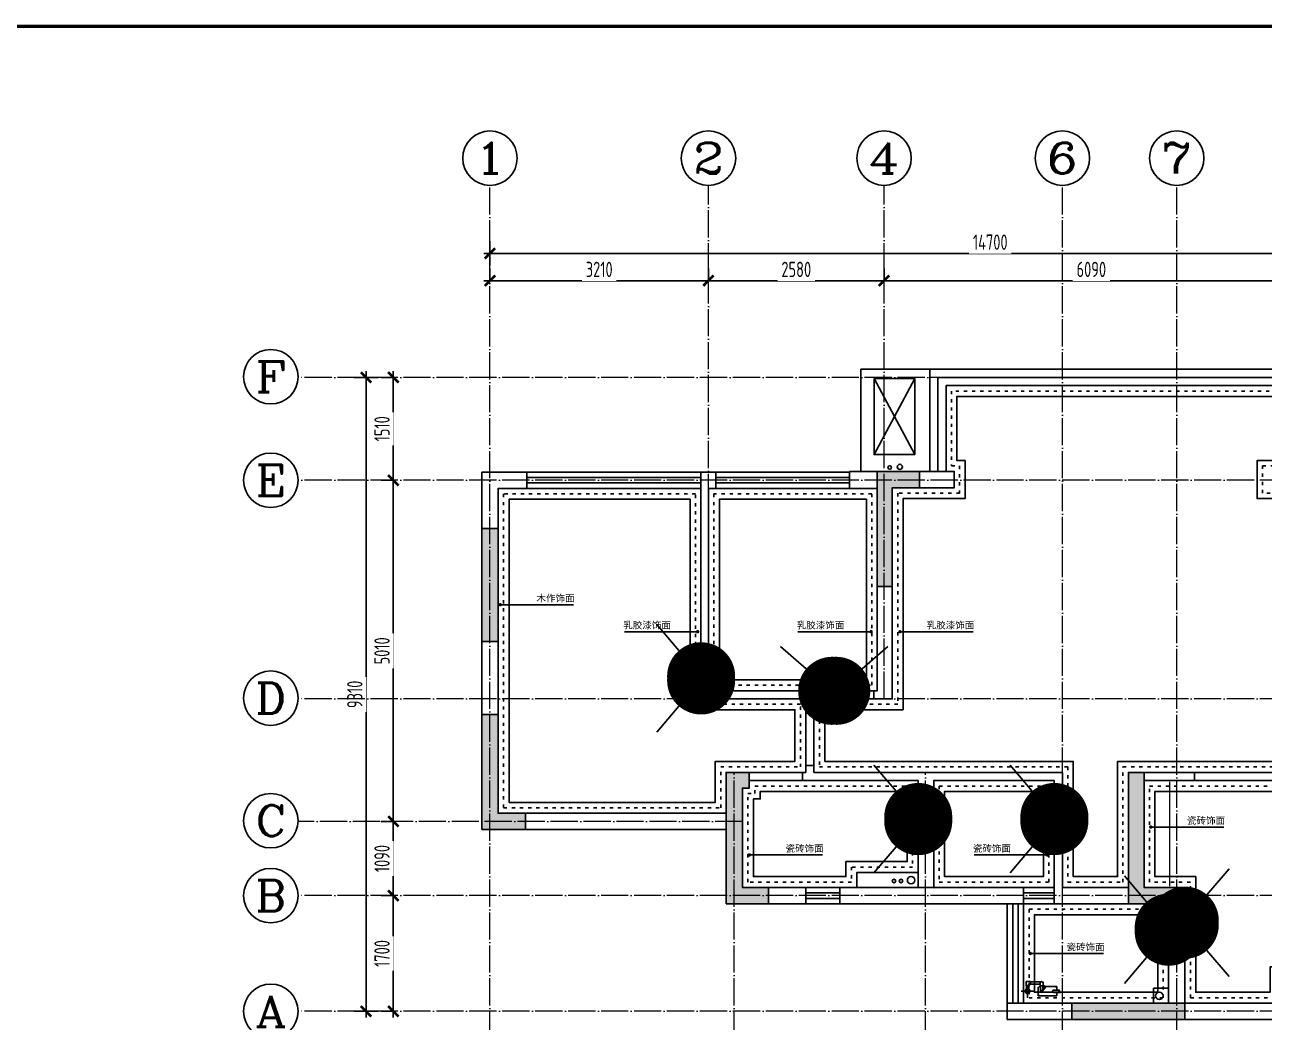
# Model space of a CAD drawing. Header units: inches. Extents: x 600 to 250244, y -404780 to 1000.
# Drawn here: x 187437 to 205646, y -284927 to -270280 of the extents above; entities that cross this region are included whole.
import ezdxf
from ezdxf.enums import TextEntityAlignment as Align

# ---------------------------------------------------------------- set-up
doc = ezdxf.new("R2010")
doc.units = ezdxf.units.IN
doc.header["$MEASUREMENT"] = 0
doc.linetypes.add('ACAD_ISO03W100', pattern=[30, 12, -18])
doc.linetypes.add('DOTE', pattern=[2.42, 2, -0.2, 0.02, -0.2])
for name, color, linetype in [('15开关布置图-YJ', 2, 'Continuous'), ('AXIS', 1, 'Continuous'), ('AXIS_TEXT', 7, 'Continuous'), ('A图框', 7, 'Continuous'), ('D-ARCHI', 250, 'Continuous'), ('EVH 立面填充', 8, 'Continuous'), ('IBS-003-建筑窗框', 3, 'Continuous'), ('IBS-182-原建筑非承重墙', 150, 'Continuous'), ('IBS-200-原建筑承重墙柱', 200, 'Continuous'), ('IBS-63-原建筑窗', 63, 'Continuous'), ('IDS-030-造型完成面(看线)', 30, 'Continuous'), ('IDS-32-完成墙面', 32, 'Continuous'), ('IRC-30-天花轮廓线', 30, 'Continuous'), ('外标注', 50, 'Continuous'), ('材质文字标注', 50, 'Continuous')]:
    doc.layers.add(name, color=color, linetype=linetype)
doc.layers.add('门', color=65, linetype='Continuous', lineweight=13)
doc.styles.add('_TCH_AXIS', font='COMPLEX', dxfattribs={"bigfont": 'GBCBIG'})
doc.styles.add('COMPLEX', font='COMPLEX')
doc.styles.add('HBA-DIMT', font='ARCHS.SHX', dxfattribs={"width": 0.8})
doc.styles.add('MtXpl_Arial_Unicode_', font='ARIALUNI.ttf')
doc.dimstyles.new('HBA_40', dxfattribs={"dimscale": 50, "dimtxt": 2.5, "dimasz": 0.1, "dimexe": 2, "dimexo": 2.5, "dimgap": 0.6, "dimtad": 1, "dimdec": 0, "dimrnd": 5, "dimzin": 0, "dimtxsty": 'HBA-DIMT', "dimblk": 'HBA_DIMENSION_TICK', "dimblk1": 'HBA_DIMENSION_TICK', "dimblk2": 'HBA_DIMENSION_TICK', "dimcen": 0.125, "dimclrd": 44, "dimclre": 44, "dimclrt": 2, "dimadec": 0, "dimazin": 0, "dimtfac": 1, "dimtdec": 0, "dimtix": 1, "dimtmove": 1, "dimatfit": 3, "dimldrblk": 'HBA_Leader_Dot', "dimfxl": 0, "dimtvp": 1, "dimtfill": 1, "dimtolj": 1, "dimtzin": 0, "dimarcsym": 0})

# ---------------------------------------------------------------- blocks, each defined once
blk = doc.blocks.new('11')
at = {"layer": 'IBS-182-原建筑非承重墙'}
for p, q in [((140841, -1081), (140567, -1080)), ((140567, -1080), (140567, -1131)), ((140576, -1080), (140567, -1080)), ((140567, -1080), (140567, -1131)), ((140820, -1081), (140588, -1080)), ((140820, -1081), (140588, -1080)), ((140841, -1081), (140820, -1081)), ((140840, -1209), (140841, -1081)), ((140840, -1101), (140841, -1081)), ((140997, -1245), (140997, -1054)), ((140567, -1131), (140516, -1131)), ((140535, -1131), (140528, -1131)), ((140528, -1166), (140567, -1166)), ((140528, -1166), (140567, -1166)), ((140567, -1131), (140535, -1131)), ((140567, -1131), (140535, -1131)), ((140567, -1166), (140535, -1166)), ((140567, -1101), (140567, -1131)), ((140567, -1131), (140615, -1132)), ((140567, -1166), (140567, -1196)), ((140615, -1166), (140567, -1166)), ((140567, -1166), (140567, -1217)), ((140567, -1166), (140567, -1196)), ((140567, -1208), (140567, -1217)), ((140567, -1217), (140770, -1217)), ((140567, -1217), (140587, -1217)), ((140587, -1217), (140775, -1217)), ((140587, -1217), (140740, -1217)), ((140788, -1145), (140728, -1204)), ((140775, -1157), (140728, -1204)), ((140737, -1214), (140728, -1204)), ((140728, -1204), (140737, -1214)), ((140797, -1154), (140737, -1214)), ((140737, -1214), (140775, -1175)), ((140737, -1214), (140775, -1175)), ((140750, -1227), (140737, -1214)), ((140740, -1217), (140750, -1227)), ((140775, -1227), (140750, -1227)), ((140750, -1227), (140770, -1227)), ((140770, -1217), (140770, -1288)), ((140812, -1227), (140770, -1227)), ((140770, -1269), (140770, -1227)), ((140770, -1227), (140770, -1269)), ((140770, -1269), (140770, -1288)), ((140775, -1157), (140788, -1145)), ((140775, -1149), (140775, -1157)), ((140775, -1149), (140775, -1157)), ((140775, -1149), (140775, -1157)), ((140775, -1217), (140775, -1175)), ((140775, -1175), (140775, -1227)), ((140775, -1175), (140775, -1217)), ((140775, -1217), (140775, -1227)), ((140775, -1217), (140775, -1227)), ((140775, -1227), (140809, -1227)), ((140809, -1218), (140810, -1149)), ((140809, -1227), (140810, -1149)), ((140809, -1218), (140820, -1218)), ((140809, -1218), (140809, -1227)), ((140810, -1145), (140810, -1149)), ((140810, -1149), (140810, -1145)), ((140812, -1252), (140812, -1221)), ((140812, -1252), (140812, -1221)), ((140812, -1252), (140812, -1227)), ((140812, -1252), (140812, -1269)), ((140812, -1252), (140955, -1252)), ((140812, -1286), (140812, -1252)), ((140812, -1286), (140812, -1252)), ((140840, -1197), (140840, -1101)), ((140840, -1209), (140840, -1101)), ((140901, -1150), (141093, -1150)), ((140955, -1252), (140953, -1252)), ((140955, -1252), (140953, -1252)), ((140962, -1248), (140955, -1248)), ((140955, -1290), (140955, -1248)), ((140955, -1251), (140955, -1252)), ((140955, -1251), (140955, -1252)), ((140975, -1234), (140975, -1228)), ((140975, -1228), (140980, -1228)), ((140975, -1248), (140975, -1228)), ((140975, -1228), (141018, -1228)), ((140980, -1228), (140975, -1228)), ((140975, -1228), (140975, -1234)), ((140975, -1234), (140975, -1248)), ((140980, -1248), (140975, -1248)), ((140975, -1248), (140980, -1248)), ((140980, -1150), (140980, -1228)), ((140980, -1180), (140980, -1248)), ((140980, -1180), (140980, -1228)), ((140980, -1228), (141014, -1228)), ((140980, -1248), (140980, -1228)), ((140980, -1228), (141018, -1228)), ((141014, -1150), (141014, -1228)), ((141014, -1228), (141014, -1180)), ((141014, -1228), (141014, -1180)), ((141014, -1228), (141018, -1228)), ((141018, -1228), (141014, -1228)), ((141018, -1228), (141014, -1228)), ((141018, -1235), (141018, -1228)), ((141018, -1235), (141018, -1228)), ((141018, -1228), (141018, -1235)), ((141018, -1235), (141018, -1228)), ((141018, -1228), (141018, -1235)), ((141018, -1235), (141018, -1290)), ((140955, -1286), (140803, -1286)), ((140803, -1286), (140812, -1286)), ((140803, -1286), (140812, -1286)), ((140955, -1290), (140982, -1290)), ((140982, -1290), (141018, -1290))]:
    blk.add_line(p, q, dxfattribs=at)
blk.add_circle((140997, -1150), 34.9, dxfattribs=at)
for start, end in [(0, 180), (0, 180), (180, 240.5217), (180, 240.5217), (299.176, 0), (299.176, 0)]:
    blk.add_arc((140997, -1150), 34.9, start, end, dxfattribs=at)
for centre, major_axis, start_param, end_param in [((140588, -1101), (-14.5, 14.5), 5.495149, 7.065946), ((140820, -1101), (-14.5, -14.5), 2.353557, 3.924353), ((140553, -1149), (-17.5, -17.5), -1.141223, -0.024085), ((140540, -1140), (-6.72, -6.72), 4.378011, 6.612288), ((140531, -1157), (-6.72, -6.72), 1.236418, 3.470695), ((140587, -1196), (-14.5, 14.5), 0.78276, 2.353557), ((140615, -1149), (-12.1, -12.1), 0.78276, 3.924353), ((140791, -1269), (-15, 15), 0.78276, 2.986227), ((140793, -1149), (-12.1, 12.1), 3.924353, 7.065946), ((140793, -1149), (-4.6, -4.6), 1.568158, 4.709751), ((140791, -1269), (-15, 15), 2.986227, 3.924353), ((140820, -1197), (-14.5, -14.5), 0.78276, 2.353557), ((140962, -1234), (-9.66, 9.66), 2.353557, 3.924353), ((140997, -1150), (-12.1, 12.1), 4.709751, 10.992936)]:
    blk.add_ellipse(centre, major_axis=major_axis, ratio=1, start_param=start_param, end_param=end_param, dxfattribs=at)
at = {"layer": 'IBS-182-原建筑非承重墙', "extrusion": (0, 0, -1)}
for start_param, end_param in [(5.500425, 7.071221), (5.500425, 7.071221), (3.929629, 5.500425), (3.929629, 5.500425), (7.071221, 8.642018), (7.071221, 8.642018), (2.358832, 3.929629), (2.358832, 3.929629)]:
    blk.add_ellipse((140997, -1150), major_axis=(-12.1, 12.1), ratio=1, start_param=start_param, end_param=end_param, dxfattribs=at)
blk = doc.blocks.new('HBA_DIMENSION_TICK')
at = {"color": 0, "linetype": 'ByBlock'}
for p, q in [((-10, 0), (0, 0)), ((0, 0), (10, 0))]:
    blk.add_line(p, q, dxfattribs=at)
at = {"color": 50, "linetype": 'ByBlock'}
blk.add_solid([(-10, -7), (-7, -10), (7, 10), (10, 7)], dxfattribs=at)
blk = doc.blocks.new('*D651')
at = {"layer": 'Defpoints', "color": 0, "transparency": 16777216}
for p in [(197481, -274038), (194271, -274263), (197481, -274263)]:
    blk.add_point(p, dxfattribs=at)
at = {"layer": '外标注', "color": 44, "lineweight": -2, "transparency": 16777216}
for p, q in [((194271, -274038), (194271, -273858)), ((197481, -274038), (197481, -273858)), ((194280, -274038), (197472, -274038))]:
    blk.add_line(p, q, dxfattribs=at)
at = {"layer": '外标注', "color": 44, "lineweight": -2, "transparency": 16777216, "xscale": 9, "yscale": 9, "zscale": 9, "rotation": 180}
blk.add_blockref('HBA_DIMENSION_TICK', (194271, -274038), dxfattribs=at)
at = {"layer": '外标注', "color": 44, "lineweight": -2, "transparency": 16777216, "xscale": 9, "yscale": 9, "zscale": 9}
blk.add_blockref('HBA_DIMENSION_TICK', (197481, -274038), dxfattribs=at)
at = {"layer": '外标注', "color": 2, "transparency": 16777216, "insert": (195876, -273872), "char_height": 225, "attachment_point": 5, "style": 'HBA-DIMT', "bg_fill": 3, "box_fill_scale": 1.25, "bg_fill_color": 256, "bg_fill_true_color": 13158600, "bg_fill_transparency": 0}
blk.add_mtext('\\A1;3210', dxfattribs=at)
blk = doc.blocks.new('HBA_Leader_Dot')
at = {"color": 0, "linetype": 'ByBlock'}
blk.add_line((-5, 0), (-10, 0), dxfattribs=at)
at = {"color": 0, "linetype": 'ByBlock', "const_width": 5}
blk.add_lwpolyline([(-2.5, 0, 1), (2.5, 0, 1)], format="xyb", close=True, dxfattribs=at)
blk = doc.blocks.new('*D652')
at = {"layer": 'Defpoints', "color": 0, "transparency": 16777216}
for p in [(200061, -274038), (197481, -274263), (200061, -274263)]:
    blk.add_point(p, dxfattribs=at)
at = {"layer": '外标注', "color": 44, "lineweight": -2, "transparency": 16777216}
for p, q in [((197481, -274038), (197481, -273858)), ((200061, -274038), (200061, -273858)), ((197490, -274038), (200052, -274038))]:
    blk.add_line(p, q, dxfattribs=at)
at = {"layer": '外标注', "color": 44, "lineweight": -2, "transparency": 16777216, "xscale": 9, "yscale": 9, "zscale": 9, "rotation": 180}
blk.add_blockref('HBA_DIMENSION_TICK', (197481, -274038), dxfattribs=at)
at = {"layer": '外标注', "color": 44, "lineweight": -2, "transparency": 16777216, "xscale": 9, "yscale": 9, "zscale": 9}
blk.add_blockref('HBA_DIMENSION_TICK', (200061, -274038), dxfattribs=at)
at = {"layer": '外标注', "color": 2, "transparency": 16777216, "insert": (198771, -273872), "char_height": 225, "attachment_point": 5, "style": 'HBA-DIMT', "bg_fill": 3, "box_fill_scale": 1.25, "bg_fill_color": 256, "bg_fill_true_color": 13158600, "bg_fill_transparency": 0}
blk.add_mtext('\\A1;2580', dxfattribs=at)
blk = doc.blocks.new('*D653')
at = {"layer": 'Defpoints', "color": 0, "transparency": 16777216}
for p in [(206151, -274038), (200061, -274263), (206151, -274263)]:
    blk.add_point(p, dxfattribs=at)
at = {"layer": '外标注', "color": 44, "lineweight": -2, "transparency": 16777216}
for p, q in [((200061, -274038), (200061, -273858)), ((206151, -274038), (206151, -273858)), ((200070, -274038), (206142, -274038))]:
    blk.add_line(p, q, dxfattribs=at)
at = {"layer": '外标注', "color": 44, "lineweight": -2, "transparency": 16777216, "xscale": 9, "yscale": 9, "zscale": 9, "rotation": 180}
blk.add_blockref('HBA_DIMENSION_TICK', (200061, -274038), dxfattribs=at)
at = {"layer": '外标注', "color": 44, "lineweight": -2, "transparency": 16777216, "xscale": 9, "yscale": 9, "zscale": 9}
blk.add_blockref('HBA_DIMENSION_TICK', (206151, -274038), dxfattribs=at)
at = {"layer": '外标注', "color": 2, "transparency": 16777216, "insert": (203106, -273872), "char_height": 225, "attachment_point": 5, "style": 'HBA-DIMT', "bg_fill": 3, "box_fill_scale": 1.25, "bg_fill_color": 256, "bg_fill_true_color": 13158600, "bg_fill_transparency": 0}
blk.add_mtext('\\A1;6090', dxfattribs=at)
blk = doc.blocks.new('*D655')
at = {"layer": 'Defpoints', "color": 0, "transparency": 16777216}
for p in [(208971, -273638), (194271, -274038), (208971, -274038)]:
    blk.add_point(p, dxfattribs=at)
at = {"layer": '外标注', "color": 44, "lineweight": -2, "transparency": 16777216}
for p, q in [((194271, -273813), (194271, -273458)), ((208971, -273813), (208971, -273458)), ((194280, -273638), (208962, -273638))]:
    blk.add_line(p, q, dxfattribs=at)
at = {"layer": '外标注', "color": 44, "lineweight": -2, "transparency": 16777216, "xscale": 9, "yscale": 9, "zscale": 9, "rotation": 180}
blk.add_blockref('HBA_DIMENSION_TICK', (194271, -273638), dxfattribs=at)
at = {"layer": '外标注', "color": 44, "lineweight": -2, "transparency": 16777216, "xscale": 9, "yscale": 9, "zscale": 9}
blk.add_blockref('HBA_DIMENSION_TICK', (208971, -273638), dxfattribs=at)
at = {"layer": '外标注', "color": 2, "transparency": 16777216, "insert": (201621, -273472), "char_height": 225, "attachment_point": 5, "style": 'HBA-DIMT', "bg_fill": 3, "box_fill_scale": 1.25, "bg_fill_color": 256, "bg_fill_true_color": 13158600, "bg_fill_transparency": 0}
blk.add_mtext('\\A1;14700', dxfattribs=at)
blk = doc.blocks.new('*D656')
at = {"layer": 'Defpoints', "color": 0, "transparency": 16777216}
for p in [(192851, -283069), (193052, -283069), (193052, -284767)]:
    blk.add_point(p, dxfattribs=at)
at = {"layer": '外标注', "color": 44, "lineweight": -2, "transparency": 16777216}
for p, q in [((192851, -283069), (192671, -283069)), ((192851, -284758), (192851, -283078)), ((192851, -284767), (192671, -284767))]:
    blk.add_line(p, q, dxfattribs=at)
at = {"layer": '外标注', "color": 44, "lineweight": -2, "transparency": 16777216, "xscale": 9, "yscale": 9, "zscale": 9}
for p, rotation in [((192851, -283069), 90), ((192851, -284767), 270)]:
    blk.add_blockref('HBA_DIMENSION_TICK', p, dxfattribs=dict(at, rotation=rotation))
at = {"layer": '外标注', "color": 2, "transparency": 16777216, "insert": (192685, -283918), "char_height": 225, "attachment_point": 5, "rotation": 90, "style": 'HBA-DIMT', "bg_fill": 3, "box_fill_scale": 1.25, "bg_fill_color": 256, "bg_fill_true_color": 13158600, "bg_fill_transparency": 0}
blk.add_mtext('\\A1;1700', dxfattribs=at)
blk = doc.blocks.new('*D657')
at = {"layer": 'Defpoints', "color": 0, "transparency": 16777216}
for p in [(192851, -281979), (193052, -281979), (193052, -283069)]:
    blk.add_point(p, dxfattribs=at)
at = {"layer": '外标注', "color": 44, "lineweight": -2, "transparency": 16777216}
for p, q in [((192851, -281979), (192671, -281979)), ((192851, -283060), (192851, -281988)), ((192851, -283069), (192671, -283069))]:
    blk.add_line(p, q, dxfattribs=at)
at = {"layer": '外标注', "color": 44, "lineweight": -2, "transparency": 16777216, "xscale": 9, "yscale": 9, "zscale": 9}
for p, rotation in [((192851, -281979), 90), ((192851, -283069), 270)]:
    blk.add_blockref('HBA_DIMENSION_TICK', p, dxfattribs=dict(at, rotation=rotation))
at = {"layer": '外标注', "color": 2, "transparency": 16777216, "insert": (192685, -282524), "char_height": 225, "attachment_point": 5, "rotation": 90, "style": 'HBA-DIMT', "bg_fill": 3, "box_fill_scale": 1.25, "bg_fill_color": 256, "bg_fill_true_color": 13158600, "bg_fill_transparency": 0}
blk.add_mtext('\\A1;1090', dxfattribs=at)
blk = doc.blocks.new('*D658')
at = {"layer": 'Defpoints', "color": 0, "transparency": 16777216}
for p in [(192851, -276969), (193052, -276969), (193052, -281979)]:
    blk.add_point(p, dxfattribs=at)
at = {"layer": '外标注', "color": 44, "lineweight": -2, "transparency": 16777216}
for p, q in [((192851, -276969), (192671, -276969)), ((192851, -281970), (192851, -276978)), ((192851, -281979), (192671, -281979))]:
    blk.add_line(p, q, dxfattribs=at)
at = {"layer": '外标注', "color": 44, "lineweight": -2, "transparency": 16777216, "xscale": 9, "yscale": 9, "zscale": 9}
for p, rotation in [((192851, -276969), 90), ((192851, -281979), 270)]:
    blk.add_blockref('HBA_DIMENSION_TICK', p, dxfattribs=dict(at, rotation=rotation))
at = {"layer": '外标注', "color": 2, "transparency": 16777216, "insert": (192685, -279474), "char_height": 225, "attachment_point": 5, "rotation": 90, "style": 'HBA-DIMT', "bg_fill": 3, "box_fill_scale": 1.25, "bg_fill_color": 256, "bg_fill_true_color": 13158600, "bg_fill_transparency": 0}
blk.add_mtext('\\A1;5010', dxfattribs=at)
blk = doc.blocks.new('*D659')
at = {"layer": 'Defpoints', "color": 0, "transparency": 16777216}
for p in [(192851, -275458), (193052, -275458), (193052, -276969)]:
    blk.add_point(p, dxfattribs=at)
at = {"layer": '外标注', "color": 44, "lineweight": -2, "transparency": 16777216}
for p, q in [((192851, -275458), (192671, -275458)), ((192851, -276960), (192851, -275467)), ((192851, -276969), (192671, -276969))]:
    blk.add_line(p, q, dxfattribs=at)
at = {"layer": '外标注', "color": 44, "lineweight": -2, "transparency": 16777216, "xscale": 9, "yscale": 9, "zscale": 9}
for p, rotation in [((192851, -275458), 90), ((192851, -276969), 270)]:
    blk.add_blockref('HBA_DIMENSION_TICK', p, dxfattribs=dict(at, rotation=rotation))
at = {"layer": '外标注', "color": 2, "transparency": 16777216, "insert": (192685, -276213), "char_height": 225, "attachment_point": 5, "rotation": 90, "style": 'HBA-DIMT', "bg_fill": 3, "box_fill_scale": 1.25, "bg_fill_color": 256, "bg_fill_true_color": 13158600, "bg_fill_transparency": 0}
blk.add_mtext('\\A1;1510', dxfattribs=at)
blk = doc.blocks.new('*D660')
at = {"layer": 'Defpoints', "color": 0, "transparency": 16777216}
for p in [(192451, -275458), (192851, -275458), (192851, -284767)]:
    blk.add_point(p, dxfattribs=at)
at = {"layer": '外标注', "color": 44, "lineweight": -2, "transparency": 16777216}
for p, q in [((192626, -275458), (192271, -275458)), ((192451, -284758), (192451, -275467)), ((192626, -284767), (192271, -284767))]:
    blk.add_line(p, q, dxfattribs=at)
at = {"layer": '外标注', "color": 44, "lineweight": -2, "transparency": 16777216, "xscale": 9, "yscale": 9, "zscale": 9}
for p, rotation in [((192451, -275458), 90), ((192451, -284767), 270)]:
    blk.add_blockref('HBA_DIMENSION_TICK', p, dxfattribs=dict(at, rotation=rotation))
at = {"layer": '外标注', "color": 2, "transparency": 16777216, "insert": (192285, -280113), "char_height": 225, "attachment_point": 5, "rotation": 90, "style": 'HBA-DIMT', "bg_fill": 3, "box_fill_scale": 1.25, "bg_fill_color": 256, "bg_fill_true_color": 13158600, "bg_fill_transparency": 0}
blk.add_mtext('\\A1;9310', dxfattribs=at)
blk = doc.blocks.new('_AXISO')
blk.add_circle((0, 0), 0.5)
at = {"layer": 'AXIS_TEXT', "style": 'COMPLEX', "width": 1.041667}
blk.add_attdef('A', text='', height=0.56, dxfattribs=at).set_placement((-0.25, -0.28), (0.25, -0.28), align=Align.FIT)
blk = doc.blocks.new('gegeg')
at = {"layer": 'A图框', "const_width": 42}
blk.add_lwpolyline([(133537, -40125), (133537, -39568), (162237, -39568), (162237, -57908)], dxfattribs=at)

msp = doc.modelspace()

# ---------------------------------------------------------------- hatches: boundary and pattern name
at = {"layer": 'EVH 立面填充'}
h = msp.add_hatch(color=256, dxfattribs=at)
h.dxf.hatch_style = 1
h.paths.add_polyline_path([(200181.2, -277078.6), (200581.2, -277078.6), (200581.2, -276838.6), (199961.2, -276838.6), (199961.2, -278528.6), (200181.2, -278528.6)])
h = msp.add_hatch(color=256, dxfattribs=at)
h.dxf.hatch_style = 1
h.paths.add_polyline_path([(194151.2, -279338.6), (194391.2, -279338.6), (194391.2, -277678.6), (194151.2, -277678.6)])
h = msp.add_hatch(color=256, dxfattribs=at)
h.dxf.hatch_style = 1
h.paths.add_polyline_path([(194391.2, -281858.6), (194391.2, -280408.6), (194151.2, -280408.6), (194151.2, -282098.6), (194791.2, -282098.6), (194791.2, -281858.6)])
h = msp.add_hatch(color=256, dxfattribs=at)
h.dxf.hatch_style = 1
h.paths.add_polyline_path([(197740.9, -283188.6), (198360.9, -283188.6), (198360.9, -282948.6), (197980.9, -282948.6), (197980.9, -281488.6), (198080.9, -281488.6), (198080.9, -281258.6), (197740.9, -281258.6)])
h = msp.add_hatch(color=256, dxfattribs=at)
h.dxf.hatch_style = 1
h.paths.add_polyline_path([(204480.9, -283188.6), (204480.9, -282948.6), (203880.9, -282948.6), (203880.9, -281258.6), (203650.9, -281258.6), (203650.9, -283188.6)])
h = msp.add_hatch(color=256, dxfattribs=at)
h.dxf.hatch_style = 1
h.paths.add_polyline_path([(202820.9, -284648.6), (202820.9, -284887), (204480.9, -284887), (204480.9, -284648.6)])

# ---------------------------------------------------------------- linework, layer by layer
at = {"layer": 'D-ARCHI', "color": 251, "linetype": 'DOTE', "lineweight": 5, "ltscale": 200}
for p, q in [((197860.9, -287587), (197860.9, -281258.6)), ((200670.9, -287587), (200670.9, -281258.6))]:
    msp.add_line(p, q, dxfattribs=at)
at = {"layer": 'IBS-003-建筑窗框', "color": 251, "ltscale": 10}
for p, q in [((206271.2, -275338.4), (200731.2, -275338.4)), ((200731.2, -275338.4), (200731.2, -276838.6)), ((206041.2, -275578.4), (200971.2, -275578.4)), ((200971.2, -275578.4), (200971.2, -276838.6)), ((194811.2, -276847.6), (197371.2, -276847.6)), ((197591.2, -276848.6), (199551.2, -276848.6)), ((194811.2, -277088.6), (197371.2, -277088.6)), ((197591.2, -277088.6), (199551.2, -277088.6)), ((198910.9, -282948.6), (199410.9, -282948.6)), ((202110.9, -282948.6), (202560.9, -282948.6)), ((198910.9, -283188.6), (199410.9, -283188.6)), ((201870.9, -283188.6), (201870.9, -284648.6)), ((202560.9, -283188.6), (202110.9, -283188.6)), ((202110.9, -283188.6), (202110.9, -284648.6))]:
    msp.add_line(p, q, dxfattribs=at)
at = {"layer": 'IBS-182-原建筑非承重墙'}
for p, q in [((199721.2, -276838.6), (199721.2, -275338.4)), ((200731.2, -275338.4), (199721.2, -275338.4)), ((199913.2, -276592.3), (200511.3, -275473.5)), ((200511.3, -276592.3), (199913.2, -275473.5)), ((194811.2, -276847.6), (194151.2, -276847.6)), ((194151.2, -277678.6), (194151.2, -276848.6)), ((194811.2, -277088.6), (194811.2, -276847.6)), ((197371.2, -276847.6), (197591.2, -276847.6)), ((197371.2, -280178.6), (197371.2, -276848.6)), ((197591.2, -276847.6), (197591.2, -277088.6)), ((199551.2, -277088.6), (199551.2, -276838.6)), ((199551.2, -276838.6), (199961.2, -276838.6)), ((200581.2, -276838.6), (201091.2, -276838.6)), ((201091.2, -277078.6), (201091.2, -276838.6)), ((194391.2, -277678.6), (194391.2, -277088.6)), ((194391.2, -277088.6), (194811.2, -277088.6)), ((197481.2, -280058.6), (197481.2, -277088.6)), ((197481.2, -277088.6), (197591.2, -277088.6)), ((199961.2, -277088.6), (199551.2, -277088.6)), ((201091.2, -277078.6), (200581.2, -277078.6)), ((199961.2, -278528.6), (199961.2, -280058.6)), ((200181.2, -278528.6), (200181.2, -280178.6)), ((194151.2, -280408.6), (194151.2, -279338.6)), ((194391.2, -280408.6), (194391.2, -279338.6)), ((199031.2, -280058.6), (197481.2, -280058.6)), ((199031.2, -280278.6), (199031.2, -280058.6)), ((199911.2, -280178.6), (199911.2, -280058.6)), ((199911.2, -280058.6), (199961.2, -280058.6)), ((198911.2, -280178.6), (197371.2, -280178.6)), ((198911.2, -280278.6), (198911.2, -280178.6)), ((200181.2, -280178.6), (199911.2, -280178.6)), ((199031.2, -280278.6), (198911.2, -280278.6)), ((198910.9, -281258.6), (198860.9, -281258.6)), ((198860.9, -281258.6), (198860.9, -281378.6)), ((199030.9, -281158.6), (198910.9, -281158.6)), ((198910.9, -281158.6), (198910.9, -281258.6)), ((199030.9, -281258.6), (199030.9, -281158.6)), ((202680.9, -281258.6), (199030.9, -281258.6)), ((202680.9, -281468.6), (202680.9, -281258.6)), ((204620.9, -281258.6), (203880.9, -281258.6)), ((204620.9, -281258.6), (204620.9, -281378.6)), ((198860.9, -281378.6), (200560.9, -281378.6)), ((200560.9, -281378.6), (200560.9, -282948.6)), ((202560.9, -281378.6), (200790.9, -281378.6)), ((200790.9, -281378.6), (200790.9, -282948.6)), ((202560.9, -281468.6), (202560.9, -281378.6)), ((202680.9, -281468.6), (202560.9, -281468.6)), ((204620.9, -281378.6), (203880.9, -281378.6)), ((197740.9, -281858.6), (194791.2, -281858.6)), ((197740.9, -282098.6), (194791.2, -282098.6)), ((202680.9, -282248.6), (202560.9, -282248.6)), ((202560.9, -282248.6), (202560.9, -283188.6)), ((202680.9, -282948.6), (202680.9, -282248.6)), ((199660.9, -282728.6), (199660.9, -282948.6)), ((200560.9, -282728.6), (199660.9, -282728.6)), ((198360.9, -282948.6), (198910.9, -282948.6)), ((198910.9, -282948.6), (198910.9, -283188.6)), ((200790.9, -282948.6), (199410.9, -282948.6)), ((199410.9, -282948.6), (199410.9, -283188.6)), ((202110.9, -282948.6), (200790.9, -282948.6)), ((202110.9, -283188.6), (202110.9, -282948.6)), ((203650.9, -282948.6), (202680.9, -282948.6)), ((198910.9, -283188.6), (198360.9, -283188.6)), ((201870.9, -283188.6), (199410.9, -283188.6)), ((202110.9, -283188.6), (201870.9, -283188.6)), ((203650.9, -283188.6), (202560.9, -283188.6)), ((204240.9, -283228.6), (204240.9, -283188.6)), ((204480.9, -283228.6), (204240.9, -283228.6)), ((204480.9, -283188.6), (204480.9, -283228.6)), ((204480.9, -283988.6), (204240.9, -283988.6)), ((204240.9, -283988.6), (204240.9, -284648.6)), ((204480.9, -283988.6), (204480.9, -284648.6)), ((204020.9, -284428.6), (204020.9, -284648.6)), ((204240.9, -284428.6), (204020.9, -284428.6)), ((202820.9, -284648.6), (201870.9, -284648.6)), ((201870.9, -284648.6), (201870.9, -284887)), ((204480.9, -284648.6), (206280.9, -284648.6)), ((201870.9, -284887), (202820.9, -284887)), ((204480.9, -284887), (206520.9, -284887))]:
    msp.add_line(p, q, dxfattribs=at)
for points in [[(199913.2, -275473.5), (200511.3, -275473.5), (200511.3, -276592.3), (199913.2, -276592.3)], [(199031.2, -280058.6), (199071.2, -280058.6), (199071.2, -280178.6), (199031.2, -280178.6)]]:
    msp.add_lwpolyline(points, close=True, dxfattribs=at)
for centre, radius in [((200143.4, -276780.7), 25), ((200292.3, -276772.1), 37.5), ((200458, -282842), 55), ((200206.5, -282853.4), 25), ((200309.9, -282853.4), 25), ((204104.9, -284540.2), 55)]:
    msp.add_circle(centre, radius, dxfattribs=at)
at = {"layer": 'IBS-200-原建筑承重墙柱', "ltscale": 0.02}
for p, q in [((199961.2, -278528.6), (199961.2, -276838.6)), ((200581.2, -276838.6), (199961.2, -276838.6)), ((200581.2, -276838.6), (200581.2, -277078.6)), ((200181.2, -277078.6), (200181.2, -278528.6)), ((200181.2, -277078.6), (200581.2, -277078.6)), ((194151.2, -277678.6), (194391.2, -277678.6)), ((194151.2, -279338.6), (194151.2, -277678.6)), ((194391.2, -277678.6), (194391.2, -279338.6)), ((200181.2, -278528.6), (199961.2, -278528.6)), ((194151.2, -279338.6), (194391.2, -279338.6)), ((194391.2, -280408.6), (194151.2, -280408.6)), ((194151.2, -280408.6), (194151.2, -282098.6)), ((194391.2, -280408.6), (194391.2, -281858.6)), ((198080.9, -281258.6), (197740.9, -281258.6)), ((197740.9, -281258.6), (197740.9, -283188.6)), ((198080.9, -281258.6), (198080.9, -281488.6)), ((203650.9, -281258.6), (203650.9, -283188.6)), ((203880.9, -281258.6), (203650.9, -281258.6)), ((203880.9, -281258.6), (203880.9, -282948.6)), ((198080.9, -281488.6), (197980.9, -281488.6)), ((197980.9, -281488.6), (197980.9, -282948.6)), ((194791.2, -281858.6), (194391.2, -281858.6)), ((194791.2, -282098.6), (194791.2, -281858.6)), ((194791.2, -282098.6), (194151.2, -282098.6)), ((198360.9, -282948.6), (197980.9, -282948.6)), ((198360.9, -282948.6), (198360.9, -283188.6)), ((203880.9, -282948.6), (204480.9, -282948.6)), ((204480.9, -283188.6), (204480.9, -282948.6)), ((198360.9, -283188.6), (197740.9, -283188.6)), ((204480.9, -283188.6), (203650.9, -283188.6)), ((204480.9, -284648.6), (202820.9, -284648.6)), ((202820.9, -284648.6), (202820.9, -284887)), ((204480.9, -284648.6), (204480.9, -284887)), ((204480.9, -284887), (202820.9, -284887))]:
    msp.add_line(p, q, dxfattribs=at)
at = {"layer": 'IBS-63-原建筑窗'}
for p, q in [((206161.2, -275458.4), (200851.2, -275458.4)), ((200851.2, -275458.4), (200851.2, -276838.6)), ((194811.2, -276927.6), (197371.2, -276927.6)), ((197591.2, -276928.6), (199551.2, -276928.6)), ((194811.2, -277008.6), (197371.2, -277008.6)), ((197591.2, -277008.6), (199551.2, -277008.6)), ((198910.9, -283028.6), (199410.9, -283028.6)), ((198910.9, -283108.6), (199410.9, -283108.6)), ((202560.9, -283028.6), (202110.9, -283028.6)), ((202560.9, -283108.6), (202110.9, -283108.6)), ((201950.9, -283188.6), (201950.9, -284648.6)), ((202030.9, -283188.6), (202030.9, -284648.6))]:
    msp.add_line(p, q, dxfattribs=at)
at = {"layer": 'IDS-32-完成墙面'}
for points in [[(206041.2, -275578.4), (200971.2, -275578.4), (200971.2, -276838.6), (201091.2, -276838.6), (201091.2, -277078.6), (200181.2, -277078.6), (200181.2, -280178.6), (199031.2, -280178.6), (199030.9, -281258.6), (202680.9, -281258.6), (202680.9, -282948.6), (203650.9, -282948.6), (203650.9, -281258.6), (206520.9, -281258.6)], [(205881.2, -275738.4), (201131.2, -275738.4), (201131.2, -276678.6), (201251.2, -276678.6), (201251.2, -277238.6), (200341.2, -277238.6), (200341.2, -280338.6), (199191.1, -280338.6), (199190.9, -281098.6), (202840.9, -281098.6), (202840.9, -282788.6), (203490.9, -282788.6), (203490.9, -281098.6), (206680.9, -281098.6)], [(205891.2, -277238.6), (205541.2, -277238.6), (205541.2, -276678.6), (205881.2, -276678.6)], [(198910.9, -281258.6), (198910.9, -280178.6), (197371.2, -280178.6), (197371.2, -277088.6), (194391.2, -277088.6), (194391.2, -281858.6), (197740.9, -281858.6), (197740.9, -281258.6), (198910.9, -281258.6)], [(197211.2, -279658.4), (197211.2, -277248.6), (194551.2, -277248.6), (194551.2, -281698.6), (197580.9, -281698.6), (197580.9, -281098.6), (198750.9, -281098.6), (198750.9, -280338.6), (197211.2, -280338.6), (197211.2, -280097.6)], [(199548.1, -279898.6), (199801.2, -279898.6), (199801.2, -277248.6), (197641.2, -277248.6), (197641.2, -279898.6), (199108.8, -279898.6)], [(200560.9, -281378.6), (200560.9, -282728.6), (199660.9, -282728.6), (199660.9, -282948.6), (197980.9, -282948.6), (197980.9, -281488.6), (198080.9, -281488.6), (198080.9, -281378.6), (200560.9, -281378.6)], [(204480.9, -284648.6), (204480.9, -282948.6), (203880.9, -282948.6), (203880.9, -281378.6), (206280.9, -281378.6), (206280.9, -284275.6), (205892.6, -284275.6), (205892.6, -284648.6), (204480.9, -284648.6)], [(200400.9, -282163.6), (200400.9, -282568.6), (199500.9, -282568.6), (199500.9, -282788.6), (198140.9, -282788.6), (198140.9, -281648.6), (198240.9, -281648.6), (198240.9, -281538.6), (200400.9, -281538.6), (200400.9, -281724.4)], [(202400.9, -281724.4), (202400.9, -281538.6), (200950.9, -281538.6), (200950.9, -282788.6), (202400.9, -282788.6), (202400.9, -282163.6)], [(204640.9, -283246.1), (204640.9, -282788.6), (204040.9, -282788.6), (204040.9, -281538.6), (206120.9, -281538.6), (206120.9, -284115.6), (205732.6, -284115.6), (205732.6, -284488.6), (204640.9, -284488.6), (204640.9, -283685.4)], [(204080.9, -283348.6), (202270.9, -283348.6), (202270.9, -284488.6), (204080.9, -284488.6), (204080.9, -283787.9)]]:
    msp.add_lwpolyline(points, dxfattribs=at)
for points in [[(197481.2, -280058.6), (199961.2, -280058.6), (199961.2, -277088.6), (197481.2, -277088.6)], [(200790.9, -282948.6), (202560.9, -282948.6), (202560.9, -281378.6), (200790.9, -281378.6)], [(202110.9, -284648.6), (204240.9, -284648.6), (204240.9, -283188.6), (202110.9, -283188.6)]]:
    msp.add_lwpolyline(points, close=True, dxfattribs=at)
at = {"layer": 'IRC-30-天花轮廓线', "color": 8, "linetype": 'ACAD_ISO03W100', "ltscale": 4}
for points in [[(205961.2, -275658.4), (201051.2, -275658.4), (201051.2, -276758.6), (201171.2, -276758.6), (201171.2, -277158.6), (200261.2, -277158.6), (200261.2, -280258.6), (199111.1, -280258.6), (199110.9, -281178.6), (202760.9, -281178.6), (202760.9, -282868.6), (203570.9, -282868.6), (203570.9, -281178.6), (206600.9, -281178.6)], [(205971.2, -277158.6), (205621.2, -277158.6), (205621.2, -276758.6), (205961.2, -276758.6)], [(197291.2, -279751.8), (197291.2, -277168.6), (194471.2, -277168.6), (194471.2, -281778.6), (197660.9, -281778.6), (197660.9, -281178.6), (198830.9, -281178.6), (198830.9, -280258.6), (197291.2, -280258.6), (197291.2, -280004.2)], [(199454.6, -279978.6), (199881.2, -279978.6), (199881.2, -277168.6), (197561.2, -277168.6), (197561.2, -279978.6), (199202.2, -279978.6)], [(200480.9, -282070.2), (200480.9, -282648.6), (199580.9, -282648.6), (199580.9, -282868.6), (198060.9, -282868.6), (198060.9, -281568.6), (198160.9, -281568.6), (198160.9, -281458.6), (200480.9, -281458.6), (200480.9, -281817.8)], [(202480.9, -281817.8), (202480.9, -281458.6), (200870.9, -281458.6), (200870.9, -282868.6), (202480.9, -282868.6), (202480.9, -282070.2)], [(204560.9, -283339.6), (204560.9, -282868.6), (203960.9, -282868.6), (203960.9, -281458.6), (206200.9, -281458.6), (206200.9, -284195.6), (205812.6, -284195.6), (205812.6, -284568.6), (204560.9, -284568.6), (204560.9, -283591.9)], [(204160.9, -283442.1), (204160.9, -283268.6), (202190.9, -283268.6), (202190.9, -284568.6), (204160.9, -284568.6), (204160.9, -283694.4)]]:
    msp.add_lwpolyline(points, dxfattribs=at)
at = {"layer": '门', "color": 8, "lineweight": 5}
for p, q in [((204620.9, -281258.6), (206200.9, -281258.6)), ((204260.9, -282928.6), (204260.9, -281398.6)), ((204480.9, -283988.6), (204240.9, -283988.6))]:
    msp.add_line(p, q, dxfattribs=at)
for points in [[(199071.2, -280058.6), (199911.2, -280058.6), (199911.2, -280178.6), (199071.2, -280178.6)], [(198910.9, -281158.6), (199031.2, -281158.6), (199031.2, -280278.6), (198910.9, -280278.6)], [(198860.9, -281378.6), (198080.9, -281378.6), (198080.9, -281258.6), (198860.9, -281258.6)], [(202560.9, -282248.6), (202680.9, -282248.6), (202680.9, -281468.6), (202560.9, -281468.6)], [(204240.9, -283988.6), (204480.9, -283988.6), (204480.9, -283228.6), (204240.9, -283228.6)]]:
    msp.add_lwpolyline(points, close=True, dxfattribs=at)

# ---------------------------------------------------------------- block references
at = {"layer": 'AXIS'}
ref = msp.add_blockref('_AXISO', (194271.2, -272238.4), dxfattribs=dict(at, xscale=800, yscale=800, zscale=800))
ref.add_attrib('A', '1', dxfattribs={"layer": 'AXIS_TEXT', "height": 452.5, "style": '_TCH_AXIS', "width": 2.333333}).set_placement((194044.9, -272464.7), (194497.4, -272464.7), align=Align.FIT)
ref = msp.add_blockref('_AXISO', (197481.2, -272238.4), dxfattribs=dict(at, xscale=800, yscale=800, zscale=800))
ref.add_attrib('A', '2', dxfattribs={"layer": 'AXIS_TEXT', "height": 452.5, "style": '_TCH_AXIS', "width": 1.5}).set_placement((197254.9, -272464.7), (197707.4, -272464.7), align=Align.FIT)
ref = msp.add_blockref('_AXISO', (200061.2, -272238.4), dxfattribs=dict(at, xscale=800, yscale=800, zscale=800))
ref.add_attrib('A', '4', dxfattribs={"layer": 'AXIS_TEXT', "height": 452.5, "style": '_TCH_AXIS', "width": 1.3125}).set_placement((199834.9, -272464.7), (200287.4, -272464.7), align=Align.FIT)
ref = msp.add_blockref('_AXISO', (202680.9, -272238.4), dxfattribs=dict(at, xscale=800, yscale=800, zscale=800))
ref.add_attrib('A', '6', dxfattribs={"layer": 'AXIS_TEXT', "height": 452.5, "style": '_TCH_AXIS', "width": 1.5}).set_placement((202454.6, -272464.7), (202907.1, -272464.7), align=Align.FIT)
ref = msp.add_blockref('_AXISO', (204360.9, -272238.4), dxfattribs=dict(at, xscale=800, yscale=800, zscale=800))
ref.add_attrib('A', '7', dxfattribs={"layer": 'AXIS_TEXT', "height": 452.5, "style": '_TCH_AXIS', "width": 1.5}).set_placement((204134.6, -272464.7), (204587.1, -272464.7), align=Align.FIT)
ref = msp.add_blockref('_AXISO', (191051.3, -275448.4), dxfattribs=dict(at, xscale=800, yscale=800, zscale=800))
ref.add_attrib('A', 'F', dxfattribs={"layer": 'AXIS_TEXT', "height": 452.5, "style": '_TCH_AXIS', "width": 1.3125}).set_placement((190825, -275674.7), (191277.6, -275674.7), align=Align.FIT)
ref = msp.add_blockref('_AXISO', (191051.2, -276968.6), dxfattribs=dict(at, xscale=800, yscale=800, zscale=800))
ref.add_attrib('A', 'E', dxfattribs={"layer": 'AXIS_TEXT', "height": 452.5, "style": '_TCH_AXIS', "width": 1.3125}).set_placement((190824.9, -277194.9), (191277.4, -277194.9), align=Align.FIT)
ref = msp.add_blockref('_AXISO', (191051.2, -280168.4), dxfattribs=dict(at, xscale=800, yscale=800, zscale=800))
ref.add_attrib('A', 'D', dxfattribs={"layer": 'AXIS_TEXT', "height": 452.5, "style": '_TCH_AXIS', "width": 1.235294}).set_placement((190824.9, -280394.7), (191277.4, -280394.7), align=Align.FIT)
ref = msp.add_blockref('_AXISO', (191051.2, -281968.4), dxfattribs=dict(at, xscale=800, yscale=800, zscale=800))
ref.add_attrib('A', 'C', dxfattribs={"layer": 'AXIS_TEXT', "height": 452.5, "style": '_TCH_AXIS', "width": 1.4}).set_placement((190824.9, -282194.7), (191277.4, -282194.7), align=Align.FIT)
ref = msp.add_blockref('_AXISO', (191051.2, -283068.6), dxfattribs=dict(at, xscale=800, yscale=800, zscale=800))
ref.add_attrib('A', 'B', dxfattribs={"layer": 'AXIS_TEXT', "height": 452.5, "style": '_TCH_AXIS', "width": 1.235294}).set_placement((190824.9, -283294.9), (191277.4, -283294.9), align=Align.FIT)
ref = msp.add_blockref('_AXISO', (191051.4, -284767), dxfattribs=dict(at, xscale=800, yscale=800, zscale=800))
ref.add_attrib('A', 'A', dxfattribs={"layer": 'AXIS_TEXT', "height": 452.5, "style": '_TCH_AXIS', "width": 1.166667}).set_placement((190825.1, -284993.2), (191277.6, -284993.2), align=Align.FIT)
at = {"layer": 'IBS-182-原建筑非承重墙', "rotation": 180}
msp.add_blockref('11', (343167.1, -285621.9), dxfattribs=at)

# ---------------------------------------------------------------- texts
at = {"layer": '材质文字标注', "char_height": 100, "width": 2800.572, "style": 'MtXpl_Arial_Unicode_'}
for s, insert, attachment_point in [('木作饰面', (195513.9, -278651), 3), ('乳胶漆饰面', (196229.7, -279046.8), 1), ('乳胶漆饰面', (198777.9, -279046.8), 1), ('乳胶漆饰面', (201386.9, -279046.8), 3), ('瓷砖饰面', (205071.4, -281916.1), 3), ('瓷砖饰面', (199173.8, -282325.8), 3), ('瓷砖饰面', (201366.2, -282325.8), 1), ('瓷砖饰面', (203301.4, -283773.3), 3)]:
    msp.add_mtext(s, dxfattribs=dict(at, insert=insert, attachment_point=attachment_point))

# ---------------------------------------------------------------- dimensions: what is measured, and where the dimension line sits
at = {"layer": '外标注'}
dim = msp.add_linear_dim(base=(197481.2, -274038.4), p1=(194271.2, -274263), p2=(197481.2, -274263), dimstyle='HBA_40', override={"dimscale": 90, "dimfxl": 200, "dimfxlon": 1}, dxfattribs=at)
dim.commit()
dim.dimension.update_dxf_attribs({"geometry": '*D651', "text_midpoint": (195876.2, -273871.9)})
dim = msp.add_linear_dim(base=(192851.2, -283068.6), p1=(193052.3, -284767), p2=(193052.3, -283068.6), angle=270, dimstyle='HBA_40', override={"dimscale": 90, "dimfxl": 200, "dimfxlon": 1}, dxfattribs=at)
dim.commit()
dim.dimension.update_dxf_attribs({"geometry": '*D656', "text_midpoint": (192684.7, -283917.8)})

# ---------------------------------------------------------------- leaders
at = {"layer": 'IDS-030-造型完成面(看线)'}
for points in [[(197373.4, -279847.8), (197211.2, -279658.4)], [(197373.4, -279908.2), (197211.2, -280097.6)], [(199298.3, -280060.8), (199108.8, -279898.6)], [(199358.6, -280060.8), (199548.1, -279898.6)], [(200563.1, -281913.8), (200400.9, -281724.4)], [(202563.1, -281913.8), (202400.9, -281724.4)], [(200563.1, -281974.2), (200400.9, -282163.6)], [(202563.1, -281974.2), (202400.9, -282163.6)], [(204478.7, -283435.6), (204640.9, -283246.1)], [(204243.1, -283538.1), (204080.9, -283348.6)], [(204478.7, -283495.9), (204640.9, -283685.4)], [(204243.1, -283598.4), (204080.9, -283787.9)]]:
    msp.add_leader(points, dimstyle='HBA_40', override={"dimasz": 2, "dimgap": 0.6, "dimtad": 0}, dxfattribs=at)
at = {"layer": 'IDS-32-完成墙面', "lineweight": 5}
for points in [[(194421.8, -278796.4), (195495.9, -278796.4)], [(197321.9, -279192.2), (196247.7, -279192.2)], [(199870, -279192.2), (198795.9, -279192.2)], [(200294.8, -279192.2), (201368.9, -279192.2)], [(203979.3, -282061.5), (205053.4, -282061.5)], [(198081.7, -282471.1), (199155.8, -282471.1)], [(202458.3, -282471.1), (201384.2, -282471.1)], [(202209.3, -283918.6), (203283.4, -283918.6)]]:
    msp.add_leader(points, dimstyle='HBA_40', override={"dimtad": 0}, dxfattribs=at)

# ---------------------------------------------------------------- next in the draw order: dimensions: what is measured, and where the dimension line sits
at = {"layer": '外标注'}
dim = msp.add_linear_dim(base=(200061.2, -274038.4), p1=(197481.2, -274263), p2=(200061.2, -274263), dimstyle='HBA_40', override={"dimscale": 90, "dimfxl": 200, "dimfxlon": 1}, dxfattribs=at)
dim.commit()
dim.dimension.update_dxf_attribs({"geometry": '*D652', "text_midpoint": (198771.2, -273871.9)})
dim = msp.add_linear_dim(base=(192851.2, -281978.6), p1=(193052.3, -283068.6), p2=(193052.3, -281978.6), angle=270, dimstyle='HBA_40', override={"dimscale": 90, "dimfxl": 200, "dimfxlon": 1}, dxfattribs=at)
dim.commit()
dim.dimension.update_dxf_attribs({"geometry": '*D657', "text_midpoint": (192684.7, -282523.6)})

# ---------------------------------------------------------------- next in the draw order: dimensions: what is measured, and where the dimension line sits
dim = msp.add_linear_dim(base=(206151.2, -274038.4), p1=(200061.2, -274263), p2=(206151.2, -274263), dimstyle='HBA_40', override={"dimscale": 90, "dimfxl": 200, "dimfxlon": 1}, dxfattribs=at)
dim.commit()
dim.dimension.update_dxf_attribs({"geometry": '*D653', "text_midpoint": (203106.2, -273871.9)})
dim = msp.add_linear_dim(base=(192851.2, -276968.6), p1=(193052.3, -281978.6), p2=(193052.3, -276968.6), angle=270, dimstyle='HBA_40', override={"dimscale": 90, "dimfxl": 200, "dimfxlon": 1}, dxfattribs=at)
dim.commit()
dim.dimension.update_dxf_attribs({"geometry": '*D658', "text_midpoint": (192684.7, -279473.6)})

# ---------------------------------------------------------------- next in the draw order: dimensions: what is measured, and where the dimension line sits
dim = msp.add_linear_dim(base=(208971.2, -273638.4), p1=(194271.2, -274038.4), p2=(208971.2, -274038.4), dimstyle='HBA_40', override={"dimscale": 90, "dimfxl": 200, "dimfxlon": 1}, dxfattribs=at)
dim.commit()
dim.dimension.update_dxf_attribs({"geometry": '*D655', "text_midpoint": (201621.2, -273471.9)})
dim = msp.add_linear_dim(base=(192851.2, -275458.4), p1=(193052.3, -276968.6), p2=(193052.3, -275458.4), angle=270, dimstyle='HBA_40', override={"dimscale": 90, "dimfxl": 200, "dimfxlon": 1}, dxfattribs=at)
dim.commit()
dim.dimension.update_dxf_attribs({"geometry": '*D659', "text_midpoint": (192684.7, -276213.5)})

# ---------------------------------------------------------------- next in the draw order: linework, layer by layer
at = {"layer": 'D-ARCHI', "color": 251, "linetype": 'DOTE', "lineweight": 5, "ltscale": 200}
for p, q in [((194271.2, -287587), (194271.2, -272638.4)), ((197481.2, -280178.6), (197481.2, -272638.4)), ((200061.2, -280178.6), (200061.2, -272638.4)), ((202680.9, -287587), (202680.9, -272638.4)), ((204360.9, -287587), (204360.9, -272638.4))]:
    msp.add_line(p, q, dxfattribs=at)

# ---------------------------------------------------------------- next in the draw order: dimensions: what is measured, and where the dimension line sits
at = {"layer": '外标注'}
dim = msp.add_linear_dim(base=(192451.2, -275458.4), p1=(192851.2, -284767), p2=(192851.2, -275458.4), angle=90, dimstyle='HBA_40', override={"dimscale": 90, "dimfxl": 200, "dimfxlon": 1}, dxfattribs=at)
dim.commit()
dim.dimension.update_dxf_attribs({"geometry": '*D660', "text_midpoint": (192284.7, -280112.7)})

# ---------------------------------------------------------------- next in the draw order: linework, layer by layer
at = {"layer": 'D-ARCHI', "color": 251, "linetype": 'DOTE', "lineweight": 5, "ltscale": 200}
for p, q in [((211791.2, -275458.4), (191463.9, -275458.4)), ((211791.2, -276968.6), (191451.2, -276968.6)), ((211791.2, -280178.6), (191463.9, -280178.6)), ((197980.9, -281978.6), (191463.9, -281978.6)), ((211791.2, -283068.6), (191463.9, -283068.6)), ((211791.2, -284767), (191463.9, -284767))]:
    msp.add_line(p, q, dxfattribs=at)

# ---------------------------------------------------------------- next in the draw order: block references
at = {"layer": '15开关布置图-YJ', "color": 2, "xscale": 1.081091401797356, "yscale": 1.081091401797356, "zscale": 1.081091401797356}
msp.add_blockref('gegeg', (42688.2, -227526.4), dxfattribs=at)

doc.saveas('drawing.dxf')
